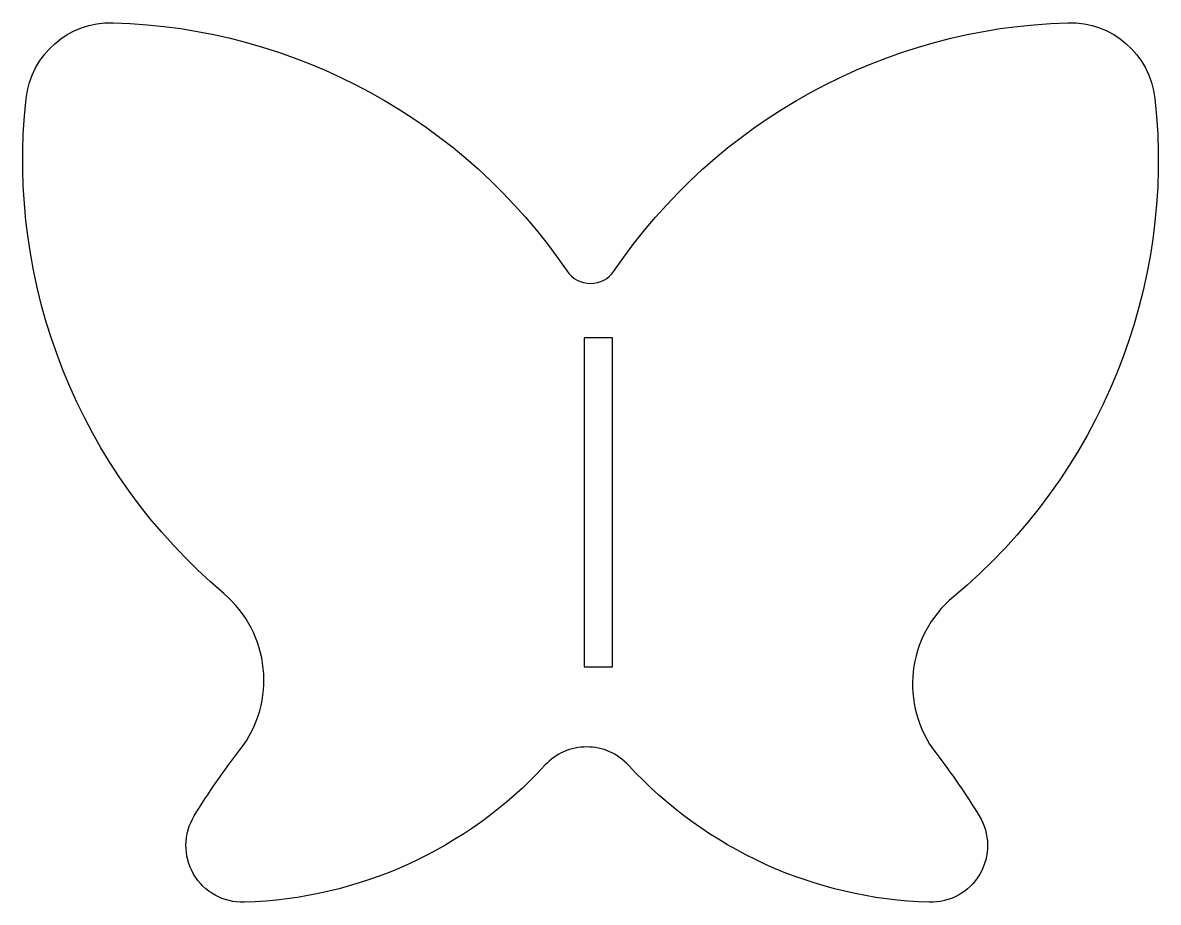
# Model space of a CAD drawing. Header units: centimetres. Extents: x -0.3 to 39.7, y 61.1 to 92.1.
import ezdxf

# ---------------------------------------------------------------- set-up
doc = ezdxf.new("R2010")
doc.units = ezdxf.units.CM
doc.layers.get('0').update_dxf_attribs({"linetype": 'CONTINUOUS'})

msp = doc.modelspace()

# ---------------------------------------------------------------- linework, layer by layer
msp.add_lwpolyline([(39.611, 89.454, -0.251587), (32.515, 71.905, 0.403329), (31.903, 66.389, -0.02678), (33.42, 64.184, -0.59582), (31.655, 61.141, -0.201854), (21.066, 65.969, 0.438263), (18.125, 65.969, -0.201854), (7.536, 61.141, -0.59582), (5.772, 64.184, -0.028256), (7.379, 66.506, 0.402495), (6.809, 72.018, -0.249256), (-0.153, 89.454, -0.390632), (2.911, 92.127, -0.241079), (18.902, 83.379, 0.529377), (20.556, 83.379, -0.241079), (36.546, 92.127, -0.390632)], format="xyb", close=True)
for points in [[(20.5, 69.44), (20.5, 81.031), (19.5, 81.031), (19.5, 69.44)], [(20.5, 81.031), (19.5, 81.031), (19.5, 69.44), (20.5, 69.44)]]:
    msp.add_lwpolyline(points, close=True)

doc.saveas('drawing.dxf')
